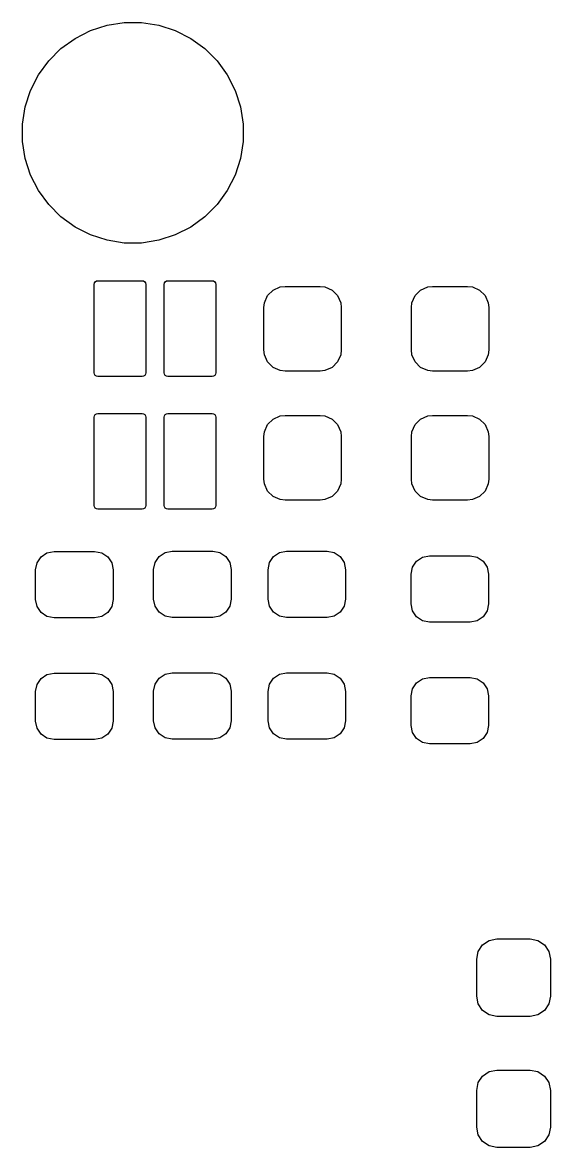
# Model space of a CAD drawing. Extents: x 4.96 to 6.91, y -4.19 to -2.89.
# Drawn here: x 4.978 to 5.26, y -3.491 to -2.891 of the extents above; entities that cross this region are included whole.
import ezdxf

# ---------------------------------------------------------------- set-up
doc = ezdxf.new("R2010")
doc.units = 0
doc.header["$MEASUREMENT"] = 0
doc.layers.add('BLACK', color=7, linetype='CONTINUOUS')

msp = doc.modelspace()

# ---------------------------------------------------------------- linework, layer by layer
at = {"layer": 'BLACK', "linetype": 'CONTINUOUS'}
for p, q in [((5.00627, -2.89929), (5.01453, -2.89509)), ((5.01453, -2.89509), (5.02334, -2.89222)), ((5.02334, -2.89222), (5.03249, -2.89077)), ((5.03249, -2.89077), (5.04176, -2.89077)), ((5.04176, -2.89077), (5.05091, -2.89222)), ((5.05091, -2.89222), (5.05973, -2.89509)), ((5.05973, -2.89509), (5.06798, -2.89929)), ((4.99877, -2.90474), (5.00627, -2.89929)), ((5.06798, -2.89929), (5.07548, -2.90474)), ((4.99222, -2.91129), (4.99877, -2.90474)), ((5.07548, -2.90474), (5.08203, -2.91129)), ((4.98677, -2.91879), (4.99222, -2.91129)), ((5.08203, -2.91129), (5.08748, -2.91879)), ((4.98257, -2.92705), (4.98677, -2.91879)), ((5.08748, -2.91879), (5.09169, -2.92705)), ((4.9797, -2.93586), (4.98257, -2.92705)), ((5.09169, -2.92705), (5.09455, -2.93586)), ((4.97825, -2.94501), (4.9797, -2.93586)), ((5.09455, -2.93586), (5.096, -2.94501)), ((4.97825, -2.95428), (4.97825, -2.94501)), ((5.096, -2.94501), (5.096, -2.95428)), ((4.9797, -2.96343), (4.97825, -2.95428)), ((5.096, -2.95428), (5.09455, -2.96343)), ((4.98257, -2.97225), (4.9797, -2.96343)), ((5.09455, -2.96343), (5.09169, -2.97225)), ((4.98677, -2.9805), (4.98257, -2.97225)), ((5.09169, -2.97225), (5.08748, -2.9805)), ((4.99222, -2.988), (4.98677, -2.9805)), ((5.08748, -2.9805), (5.08203, -2.988)), ((4.99877, -2.99455), (4.99222, -2.988)), ((5.08203, -2.988), (5.07548, -2.99455)), ((5.00627, -3), (4.99877, -2.99455)), ((5.07548, -2.99455), (5.06798, -3)), ((5.01453, -3.00421), (5.00627, -3)), ((5.06798, -3), (5.05973, -3.00421)), ((5.02334, -3.00707), (5.01453, -3.00421)), ((5.03249, -3.00852), (5.02334, -3.00707)), ((5.04176, -3.00852), (5.03249, -3.00852)), ((5.05091, -3.00707), (5.04176, -3.00852)), ((5.05973, -3.00421), (5.05091, -3.00707)), ((5.01646, -3.03058), (5.01661, -3.02983)), ((5.01646, -3.07782), (5.01646, -3.03058)), ((5.01661, -3.02983), (5.01703, -3.02919)), ((5.01703, -3.02919), (5.01767, -3.02876)), ((5.01767, -3.02876), (5.01843, -3.02861)), ((5.01843, -3.02861), (5.04205, -3.02861)), ((5.04205, -3.02861), (5.0428, -3.02876)), ((5.0428, -3.02876), (5.04344, -3.02919)), ((5.04344, -3.02919), (5.04387, -3.02983)), ((5.04387, -3.02983), (5.04402, -3.03058)), ((5.04402, -3.03058), (5.04402, -3.07782)), ((5.05386, -3.03058), (5.05401, -3.02983)), ((5.05386, -3.07782), (5.05386, -3.03058)), ((5.05401, -3.02983), (5.05443, -3.02919)), ((5.05443, -3.02919), (5.05507, -3.02876)), ((5.05507, -3.02876), (5.05583, -3.02861)), ((5.05583, -3.02861), (5.07945, -3.02861)), ((5.07945, -3.02861), (5.0802, -3.02876)), ((5.0802, -3.02876), (5.08084, -3.02919)), ((5.08084, -3.02919), (5.08127, -3.02983)), ((5.08127, -3.02983), (5.08142, -3.03058)), ((5.08142, -3.03058), (5.08142, -3.07782)), ((5.11193, -3.03364), (5.11574, -3.03196)), ((5.11574, -3.03196), (5.11833, -3.03166)), ((5.11833, -3.03166), (5.13703, -3.03166)), ((5.13703, -3.03166), (5.13962, -3.03196)), ((5.13962, -3.03196), (5.14342, -3.03364)), ((5.19067, -3.03364), (5.19448, -3.03196)), ((5.19448, -3.03196), (5.19707, -3.03166)), ((5.19707, -3.03166), (5.21577, -3.03166)), ((5.21577, -3.03166), (5.21836, -3.03196)), ((5.21836, -3.03196), (5.22216, -3.03364)), ((5.10731, -3.04039), (5.10899, -3.03658)), ((5.10899, -3.03658), (5.11193, -3.03364)), ((5.14342, -3.03364), (5.14637, -3.03658)), ((5.14637, -3.03658), (5.14805, -3.04039)), ((5.18605, -3.04039), (5.18773, -3.03658)), ((5.18773, -3.03658), (5.19067, -3.03364)), ((5.22216, -3.03364), (5.22511, -3.03658)), ((5.22511, -3.03658), (5.22679, -3.04039)), ((5.10701, -3.04298), (5.10731, -3.04039)), ((5.10701, -3.06562), (5.10701, -3.04298)), ((5.14805, -3.04039), (5.14835, -3.04298)), ((5.14835, -3.04298), (5.14835, -3.06562)), ((5.18575, -3.04298), (5.18605, -3.04039)), ((5.18575, -3.06562), (5.18575, -3.04298)), ((5.22679, -3.04039), (5.22709, -3.04298)), ((5.22709, -3.04298), (5.22709, -3.06562)), ((5.10731, -3.06821), (5.10701, -3.06562)), ((5.10899, -3.07201), (5.10731, -3.06821)), ((5.14805, -3.06821), (5.14637, -3.07201)), ((5.14835, -3.06562), (5.14805, -3.06821)), ((5.18605, -3.06821), (5.18575, -3.06562)), ((5.18773, -3.07201), (5.18605, -3.06821)), ((5.22679, -3.06821), (5.22511, -3.07201)), ((5.22709, -3.06562), (5.22679, -3.06821)), ((5.11193, -3.07496), (5.10899, -3.07201)), ((5.11574, -3.07664), (5.11193, -3.07496)), ((5.14342, -3.07496), (5.13962, -3.07664)), ((5.14637, -3.07201), (5.14342, -3.07496)), ((5.19067, -3.07496), (5.18773, -3.07201)), ((5.19448, -3.07664), (5.19067, -3.07496)), ((5.22216, -3.07496), (5.21836, -3.07664)), ((5.22511, -3.07201), (5.22216, -3.07496)), ((5.01661, -3.07858), (5.01646, -3.07782)), ((5.01703, -3.07921), (5.01661, -3.07858)), ((5.01767, -3.07964), (5.01703, -3.07921)), ((5.01843, -3.07979), (5.01767, -3.07964)), ((5.04205, -3.07979), (5.01843, -3.07979)), ((5.0428, -3.07964), (5.04205, -3.07979)), ((5.04344, -3.07921), (5.0428, -3.07964)), ((5.04387, -3.07858), (5.04344, -3.07921)), ((5.04402, -3.07782), (5.04387, -3.07858)), ((5.05401, -3.07858), (5.05386, -3.07782)), ((5.05443, -3.07921), (5.05401, -3.07858)), ((5.05507, -3.07964), (5.05443, -3.07921)), ((5.05583, -3.07979), (5.05507, -3.07964)), ((5.07945, -3.07979), (5.05583, -3.07979)), ((5.0802, -3.07964), (5.07945, -3.07979)), ((5.08084, -3.07921), (5.0802, -3.07964)), ((5.08127, -3.07858), (5.08084, -3.07921)), ((5.08142, -3.07782), (5.08127, -3.07858)), ((5.11833, -3.07694), (5.11574, -3.07664)), ((5.13703, -3.07694), (5.11833, -3.07694)), ((5.13962, -3.07664), (5.13703, -3.07694)), ((5.19707, -3.07694), (5.19448, -3.07664)), ((5.21577, -3.07694), (5.19707, -3.07694)), ((5.21836, -3.07664), (5.21577, -3.07694)), ((5.01646, -3.10144), (5.01661, -3.10069)), ((5.01646, -3.14869), (5.01646, -3.10144)), ((5.01661, -3.10069), (5.01703, -3.10005)), ((5.01703, -3.10005), (5.01767, -3.09963)), ((5.01767, -3.09963), (5.01843, -3.09948)), ((5.01843, -3.09948), (5.04205, -3.09948)), ((5.04205, -3.09948), (5.0428, -3.09963)), ((5.0428, -3.09963), (5.04344, -3.10005)), ((5.04344, -3.10005), (5.04387, -3.10069)), ((5.04387, -3.10069), (5.04402, -3.10144)), ((5.04402, -3.10144), (5.04402, -3.14869)), ((5.05386, -3.10144), (5.05401, -3.10069)), ((5.05386, -3.14869), (5.05386, -3.10144)), ((5.05401, -3.10069), (5.05443, -3.10005)), ((5.05443, -3.10005), (5.05507, -3.09963)), ((5.05507, -3.09963), (5.05583, -3.09948)), ((5.05583, -3.09948), (5.07945, -3.09948)), ((5.07945, -3.09948), (5.0802, -3.09963)), ((5.0802, -3.09963), (5.08084, -3.10005)), ((5.08084, -3.10005), (5.08127, -3.10069)), ((5.08127, -3.10069), (5.08142, -3.10144)), ((5.08142, -3.10144), (5.08142, -3.14869)), ((5.10899, -3.10548), (5.11193, -3.10254)), ((5.11193, -3.10254), (5.11574, -3.10086)), ((5.11574, -3.10086), (5.11833, -3.10056)), ((5.11833, -3.10056), (5.13703, -3.10056)), ((5.13703, -3.10056), (5.13962, -3.10086)), ((5.13962, -3.10086), (5.14342, -3.10254)), ((5.14342, -3.10254), (5.14637, -3.10548)), ((5.18773, -3.10548), (5.19067, -3.10254)), ((5.19067, -3.10254), (5.19448, -3.10086)), ((5.19448, -3.10086), (5.19707, -3.10056)), ((5.19707, -3.10056), (5.21577, -3.10056)), ((5.21577, -3.10056), (5.21836, -3.10086)), ((5.21836, -3.10086), (5.22216, -3.10254)), ((5.22216, -3.10254), (5.22511, -3.10548)), ((5.10701, -3.11188), (5.10731, -3.10929)), ((5.10731, -3.10929), (5.10899, -3.10548)), ((5.14637, -3.10548), (5.14805, -3.10929)), ((5.14805, -3.10929), (5.14835, -3.11188)), ((5.18575, -3.11188), (5.18605, -3.10929)), ((5.18605, -3.10929), (5.18773, -3.10548)), ((5.22511, -3.10548), (5.22679, -3.10929)), ((5.22679, -3.10929), (5.22709, -3.11188)), ((5.10701, -3.13452), (5.10701, -3.11188)), ((5.14835, -3.11188), (5.14835, -3.13452)), ((5.18575, -3.13452), (5.18575, -3.11188)), ((5.22709, -3.11188), (5.22709, -3.13452)), ((5.10731, -3.13711), (5.10701, -3.13452)), ((5.14835, -3.13452), (5.14805, -3.13711)), ((5.18605, -3.13711), (5.18575, -3.13452)), ((5.22709, -3.13452), (5.22679, -3.13711)), ((5.10899, -3.14091), (5.10731, -3.13711)), ((5.11193, -3.14385), (5.10899, -3.14091)), ((5.14637, -3.14091), (5.14342, -3.14385)), ((5.14805, -3.13711), (5.14637, -3.14091)), ((5.18773, -3.14091), (5.18605, -3.13711)), ((5.19067, -3.14385), (5.18773, -3.14091)), ((5.22511, -3.14091), (5.22216, -3.14385)), ((5.22679, -3.13711), (5.22511, -3.14091)), ((5.11574, -3.14553), (5.11193, -3.14385)), ((5.11833, -3.14583), (5.11574, -3.14553)), ((5.13703, -3.14583), (5.11833, -3.14583)), ((5.13962, -3.14553), (5.13703, -3.14583)), ((5.14342, -3.14385), (5.13962, -3.14553)), ((5.19448, -3.14553), (5.19067, -3.14385)), ((5.19707, -3.14583), (5.19448, -3.14553)), ((5.21577, -3.14583), (5.19707, -3.14583)), ((5.21836, -3.14553), (5.21577, -3.14583)), ((5.22216, -3.14385), (5.21836, -3.14553)), ((5.01661, -3.14944), (5.01646, -3.14869)), ((5.01703, -3.15008), (5.01661, -3.14944)), ((5.01767, -3.15051), (5.01703, -3.15008)), ((5.01843, -3.15066), (5.01767, -3.15051)), ((5.04205, -3.15066), (5.01843, -3.15066)), ((5.0428, -3.15051), (5.04205, -3.15066)), ((5.04344, -3.15008), (5.0428, -3.15051)), ((5.04387, -3.14944), (5.04344, -3.15008)), ((5.04402, -3.14869), (5.04387, -3.14944)), ((5.05401, -3.14944), (5.05386, -3.14869)), ((5.05443, -3.15008), (5.05401, -3.14944)), ((5.05507, -3.15051), (5.05443, -3.15008)), ((5.05583, -3.15066), (5.05507, -3.15051)), ((5.07945, -3.15066), (5.05583, -3.15066)), ((5.0802, -3.15051), (5.07945, -3.15066)), ((5.08084, -3.15008), (5.0802, -3.15051)), ((5.08127, -3.14944), (5.08084, -3.15008)), ((5.08142, -3.14869), (5.08127, -3.14944)), ((4.98599, -3.1793), (4.98812, -3.17611)), ((4.98812, -3.17611), (4.99131, -3.17398)), ((4.99131, -3.17398), (4.99508, -3.17323)), ((4.99508, -3.17323), (5.01673, -3.17323)), ((5.01673, -3.17323), (5.0205, -3.17398)), ((5.0205, -3.17398), (5.02369, -3.17611)), ((5.02369, -3.17611), (5.02583, -3.1793)), ((5.04898, -3.17911), (5.05111, -3.17591)), ((5.05111, -3.17591), (5.0543, -3.17378)), ((5.0543, -3.17378), (5.05807, -3.17303)), ((5.05807, -3.17303), (5.07972, -3.17303)), ((5.07972, -3.17303), (5.08349, -3.17378)), ((5.08349, -3.17378), (5.08668, -3.17591)), ((5.08668, -3.17591), (5.08882, -3.17911)), ((5.11, -3.17915), (5.11213, -3.17595)), ((5.11213, -3.17595), (5.11533, -3.17382)), ((5.11533, -3.17382), (5.11909, -3.17307)), ((5.11909, -3.17307), (5.14075, -3.17307)), ((5.14075, -3.17307), (5.14451, -3.17382)), ((5.14451, -3.17382), (5.14771, -3.17595)), ((5.14771, -3.17595), (5.14984, -3.17915)), ((5.18851, -3.17843), (5.19171, -3.1763)), ((5.19171, -3.1763), (5.19547, -3.17555)), ((5.19547, -3.17555), (5.21713, -3.17555)), ((5.21713, -3.17555), (5.22089, -3.1763)), ((5.22089, -3.1763), (5.22409, -3.17843)), ((4.98524, -3.18307), (4.98599, -3.1793)), ((4.98524, -3.19882), (4.98524, -3.18307)), ((5.02583, -3.1793), (5.02657, -3.18307)), ((5.02657, -3.18307), (5.02657, -3.19882)), ((5.04823, -3.18287), (5.04898, -3.17911)), ((5.04823, -3.19862), (5.04823, -3.18287)), ((5.08882, -3.17911), (5.08957, -3.18287)), ((5.08957, -3.18287), (5.08957, -3.19862)), ((5.10925, -3.18291), (5.11, -3.17915)), ((5.10925, -3.19866), (5.10925, -3.18291)), ((5.14984, -3.17915), (5.15059, -3.18291)), ((5.15059, -3.18291), (5.15059, -3.19866)), ((5.18563, -3.18539), (5.18638, -3.18163)), ((5.18638, -3.18163), (5.18851, -3.17843)), ((5.22409, -3.17843), (5.22622, -3.18163)), ((5.22622, -3.18163), (5.22697, -3.18539)), ((5.18563, -3.20114), (5.18563, -3.18539)), ((5.22697, -3.18539), (5.22697, -3.20114)), ((4.98599, -3.20259), (4.98524, -3.19882)), ((5.02657, -3.19882), (5.02583, -3.20259)), ((5.04898, -3.20239), (5.04823, -3.19862)), ((5.08957, -3.19862), (5.08882, -3.20239)), ((5.11, -3.20243), (5.10925, -3.19866)), ((5.15059, -3.19866), (5.14984, -3.20243)), ((5.18638, -3.20491), (5.18563, -3.20114)), ((5.22697, -3.20114), (5.22622, -3.20491)), ((4.98812, -3.20578), (4.98599, -3.20259)), ((4.99131, -3.20791), (4.98812, -3.20578)), ((5.02369, -3.20578), (5.0205, -3.20791)), ((5.02583, -3.20259), (5.02369, -3.20578)), ((5.05111, -3.20558), (5.04898, -3.20239)), ((5.0543, -3.20772), (5.05111, -3.20558)), ((5.08668, -3.20558), (5.08349, -3.20772)), ((5.08882, -3.20239), (5.08668, -3.20558)), ((5.11213, -3.20562), (5.11, -3.20243)), ((5.11533, -3.20775), (5.11213, -3.20562)), ((5.14771, -3.20562), (5.14451, -3.20775)), ((5.14984, -3.20243), (5.14771, -3.20562)), ((5.18851, -3.2081), (5.18638, -3.20491)), ((5.22622, -3.20491), (5.22409, -3.2081)), ((4.99508, -3.20866), (4.99131, -3.20791)), ((5.01673, -3.20866), (4.99508, -3.20866)), ((5.0205, -3.20791), (5.01673, -3.20866)), ((5.05807, -3.20846), (5.0543, -3.20772)), ((5.07972, -3.20846), (5.05807, -3.20846)), ((5.08349, -3.20772), (5.07972, -3.20846)), ((5.11909, -3.2085), (5.11533, -3.20775)), ((5.14075, -3.2085), (5.11909, -3.2085)), ((5.14451, -3.20775), (5.14075, -3.2085)), ((5.19171, -3.21024), (5.18851, -3.2081)), ((5.19547, -3.21098), (5.19171, -3.21024)), ((5.21713, -3.21098), (5.19547, -3.21098)), ((5.22089, -3.21024), (5.21713, -3.21098)), ((5.22409, -3.2081), (5.22089, -3.21024)), ((4.98599, -3.24426), (4.98812, -3.24107)), ((4.98812, -3.24107), (4.99131, -3.23894)), ((4.99131, -3.23894), (4.99508, -3.23819)), ((4.99508, -3.23819), (5.01673, -3.23819)), ((5.01673, -3.23819), (5.0205, -3.23894)), ((5.0205, -3.23894), (5.02369, -3.24107)), ((5.02369, -3.24107), (5.02583, -3.24426)), ((5.04898, -3.24407), (5.05111, -3.24087)), ((5.05111, -3.24087), (5.0543, -3.23874)), ((5.0543, -3.23874), (5.05807, -3.23799)), ((5.05807, -3.23799), (5.07972, -3.23799)), ((5.07972, -3.23799), (5.08349, -3.23874)), ((5.08349, -3.23874), (5.08668, -3.24087)), ((5.08668, -3.24087), (5.08882, -3.24407)), ((5.11, -3.24411), (5.11213, -3.24091)), ((5.11213, -3.24091), (5.11533, -3.23878)), ((5.11533, -3.23878), (5.11909, -3.23803)), ((5.11909, -3.23803), (5.14075, -3.23803)), ((5.14075, -3.23803), (5.14451, -3.23878)), ((5.14451, -3.23878), (5.14771, -3.24091)), ((5.14771, -3.24091), (5.14984, -3.24411)), ((5.18638, -3.24659), (5.18851, -3.24339)), ((5.18851, -3.24339), (5.19171, -3.24126)), ((5.19171, -3.24126), (5.19547, -3.24051)), ((5.19547, -3.24051), (5.21713, -3.24051)), ((5.21713, -3.24051), (5.22089, -3.24126)), ((5.22089, -3.24126), (5.22409, -3.24339)), ((5.22409, -3.24339), (5.22622, -3.24659)), ((4.98524, -3.24803), (4.98599, -3.24426)), ((4.98524, -3.26378), (4.98524, -3.24803)), ((5.02583, -3.24426), (5.02657, -3.24803)), ((5.02657, -3.24803), (5.02657, -3.26378)), ((5.04823, -3.24783), (5.04898, -3.24407)), ((5.04823, -3.26358), (5.04823, -3.24783)), ((5.08882, -3.24407), (5.08957, -3.24783)), ((5.08957, -3.24783), (5.08957, -3.26358)), ((5.10925, -3.24787), (5.11, -3.24411)), ((5.10925, -3.26362), (5.10925, -3.24787)), ((5.14984, -3.24411), (5.15059, -3.24787)), ((5.15059, -3.24787), (5.15059, -3.26362)), ((5.18563, -3.25035), (5.18638, -3.24659)), ((5.22622, -3.24659), (5.22697, -3.25035)), ((5.18563, -3.2661), (5.18563, -3.25035)), ((5.22697, -3.25035), (5.22697, -3.2661)), ((4.98599, -3.26755), (4.98524, -3.26378)), ((5.02657, -3.26378), (5.02583, -3.26755)), ((5.04898, -3.26735), (5.04823, -3.26358)), ((5.05111, -3.27054), (5.04898, -3.26735)), ((5.08882, -3.26735), (5.08668, -3.27054)), ((5.08957, -3.26358), (5.08882, -3.26735)), ((5.11, -3.26739), (5.10925, -3.26362)), ((5.11213, -3.27058), (5.11, -3.26739)), ((5.14984, -3.26739), (5.14771, -3.27058)), ((5.15059, -3.26362), (5.14984, -3.26739)), ((5.18638, -3.26987), (5.18563, -3.2661)), ((5.22697, -3.2661), (5.22622, -3.26987)), ((4.98812, -3.27074), (4.98599, -3.26755)), ((4.99131, -3.27287), (4.98812, -3.27074)), ((4.99508, -3.27362), (4.99131, -3.27287)), ((5.0205, -3.27287), (5.01673, -3.27362)), ((5.02369, -3.27074), (5.0205, -3.27287)), ((5.02583, -3.26755), (5.02369, -3.27074)), ((5.0543, -3.27268), (5.05111, -3.27054)), ((5.05807, -3.27343), (5.0543, -3.27268)), ((5.07972, -3.27343), (5.05807, -3.27343)), ((5.08349, -3.27268), (5.07972, -3.27343)), ((5.08668, -3.27054), (5.08349, -3.27268)), ((5.11533, -3.27272), (5.11213, -3.27058)), ((5.11909, -3.27346), (5.11533, -3.27272)), ((5.14075, -3.27346), (5.11909, -3.27346)), ((5.14451, -3.27272), (5.14075, -3.27346)), ((5.14771, -3.27058), (5.14451, -3.27272)), ((5.18851, -3.27306), (5.18638, -3.26987)), ((5.19171, -3.2752), (5.18851, -3.27306)), ((5.22409, -3.27306), (5.22089, -3.2752)), ((5.22622, -3.26987), (5.22409, -3.27306)), ((5.01673, -3.27362), (4.99508, -3.27362)), ((5.19547, -3.27594), (5.19171, -3.2752)), ((5.21713, -3.27594), (5.19547, -3.27594)), ((5.22089, -3.2752), (5.21713, -3.27594)), ((5.22376, -3.38325), (5.22727, -3.3809)), ((5.22727, -3.3809), (5.23142, -3.38008)), ((5.23142, -3.38008), (5.24913, -3.38008)), ((5.24913, -3.38008), (5.25328, -3.3809)), ((5.25328, -3.3809), (5.25679, -3.38325)), ((5.22059, -3.39091), (5.22141, -3.38676)), ((5.22141, -3.38676), (5.22376, -3.38325)), ((5.25679, -3.38325), (5.25914, -3.38676)), ((5.25914, -3.38676), (5.25996, -3.39091)), ((5.22059, -3.41059), (5.22059, -3.39091)), ((5.25996, -3.39091), (5.25996, -3.41059)), ((5.22141, -3.41473), (5.22059, -3.41059)), ((5.25996, -3.41059), (5.25914, -3.41473)), ((5.22376, -3.41825), (5.22141, -3.41473)), ((5.25914, -3.41473), (5.25679, -3.41825)), ((5.22727, -3.42059), (5.22376, -3.41825)), ((5.23142, -3.42142), (5.22727, -3.42059)), ((5.24913, -3.42142), (5.23142, -3.42142)), ((5.25328, -3.42059), (5.24913, -3.42142)), ((5.25679, -3.41825), (5.25328, -3.42059)), ((5.22141, -3.45676), (5.22376, -3.45325)), ((5.22376, -3.45325), (5.22727, -3.4509)), ((5.22727, -3.4509), (5.23142, -3.45008)), ((5.23142, -3.45008), (5.24913, -3.45008)), ((5.24913, -3.45008), (5.25328, -3.4509)), ((5.25328, -3.4509), (5.25679, -3.45325)), ((5.25679, -3.45325), (5.25914, -3.45676)), ((5.22059, -3.46091), (5.22141, -3.45676)), ((5.25914, -3.45676), (5.25996, -3.46091)), ((5.22059, -3.48059), (5.22059, -3.46091)), ((5.25996, -3.46091), (5.25996, -3.48059)), ((5.22141, -3.48473), (5.22059, -3.48059)), ((5.25996, -3.48059), (5.25914, -3.48473)), ((5.22376, -3.48825), (5.22141, -3.48473)), ((5.22727, -3.49059), (5.22376, -3.48825)), ((5.25679, -3.48825), (5.25328, -3.49059)), ((5.25914, -3.48473), (5.25679, -3.48825)), ((5.23142, -3.49142), (5.22727, -3.49059)), ((5.24913, -3.49142), (5.23142, -3.49142)), ((5.25328, -3.49059), (5.24913, -3.49142))]:
    msp.add_line(p, q, dxfattribs=at)

doc.saveas('drawing.dxf')
